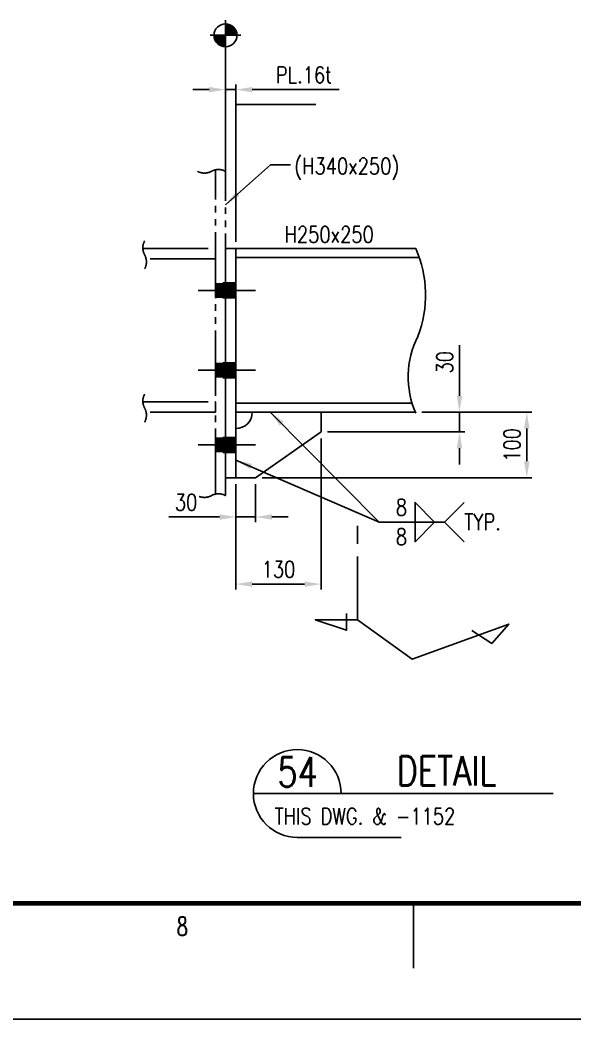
# Model space of a CAD drawing. Header units: millimetres. Extents: x 0 to 134087, y -49114 to 20834.
# Drawn here: x 49991 to 52955, y 0 to 5340 of the extents above; entities that cross this region are included whole.
import ezdxf
from ezdxf.enums import TextEntityAlignment as Align

# ---------------------------------------------------------------- set-up
doc = ezdxf.new("R2010")
doc.units = ezdxf.units.MM
doc.header["$LTSCALE"] = 35
for name, pattern in [('JNK-CENTER', [34, 30, -1.5, 1, -1.5]), ('JNK-HIDDEN', [3, 2, -1]), ('JNK-PHANTOM', [15, 10, -1, 1, -1, 1, -1])]:
    doc.linetypes.add(name, pattern=pattern)
for name, color, linetype in [('CEN-R', 1, 'JNK-CENTER'), ('CON-C', 4, 'Continuous'), ('CON-G', 3, 'Continuous'), ('CON-W', 7, 'Continuous'), ('CON-Y', 2, 'Continuous'), ('Dim-W', 7, 'Continuous'), ('HID-Y', 2, 'JNK-HIDDEN'), ('PHA-M', 6, 'JNK-PHANTOM'), ('STL-OBJT', 7, 'Continuous'), ('TXT-Y', 2, 'Continuous')]:
    doc.layers.add(name, color=color, linetype=linetype)
doc.styles.add('ROMANS', font='ROMANS.shx', dxfattribs={"width": 0.8})
doc.styles.add('SIMPLEX', font='simplex.shx', dxfattribs={"width": 0.8})
doc.dimstyles.new('DIM35', dxfattribs={"dimscale": 35, "dimtxt": 2.5, "dimasz": 2.5, "dimexe": 0.8, "dimexo": 1, "dimgap": 1, "dimtad": 1, "dimdec": 1, "dimdsep": 46, "dimtxsty": 'SIMPLEX', "dimcen": 0, "dimclrd": 7, "dimclre": 7, "dimclrt": 2, "dimadec": 1, "dimazin": 2, "dimtfac": 1, "dimtdec": 1, "dimtix": 1, "dimtmove": 2, "dimatfit": 2, "dimfxl": 1, "dimtfill": 1, "dimarcsym": 1})
doc.dimstyles.new('DIM35_15', dxfattribs={"dimscale": 35, "dimtxt": 2.5, "dimasz": 2.5, "dimexe": 1, "dimexo": 1, "dimgap": 1, "dimtad": 1, "dimdec": 0, "dimlfac": 0.428571, "dimdsep": 46, "dimtxsty": 'SIMPLEX', "dimcen": 0, "dimclrd": 256, "dimclre": 256, "dimclrt": 2, "dimadec": 1, "dimazin": 2, "dimtfac": 1, "dimtdec": 0, "dimtix": 1, "dimtmove": 2, "dimatfit": 2, "dimfxl": 1, "dimarcsym": 1})
doc.dimstyles.new('DIM35x3.5', dxfattribs={"dimscale": 35, "dimtxt": 2.5, "dimasz": 2.5, "dimexe": 0.8, "dimexo": 1, "dimgap": 1, "dimtad": 1, "dimdec": 0, "dimlfac": 0.285714, "dimdsep": 46, "dimtxsty": 'SIMPLEX', "dimcen": 0, "dimclrd": 7, "dimclre": 7, "dimclrt": 2, "dimadec": 1, "dimazin": 2, "dimtfac": 1, "dimtdec": 0, "dimtix": 1, "dimtmove": 0, "dimatfit": 2, "dimfxl": 1, "dimtfill": 1, "dimarcsym": 1})

# ---------------------------------------------------------------- blocks, each defined once
blk = doc.blocks.new('FS-MARK')
h = blk.add_hatch(color=256)
edge = h.paths.add_edge_path()
edge.add_arc((0, 0), 1.75, 90, 180)
edge.add_line((-1.75, 0), (0, 0))
edge.add_line((0, 0), (0, 1.75))
h = blk.add_hatch(color=256)
edge = h.paths.add_edge_path()
edge.add_line((0, 0), (0, -1.75))
edge.add_arc((0, 0), 1.75, 270, 360)
edge.add_line((1.75, 0), (0, 0))
for p, q in [((0, 2.33), (0, -2.33)), ((2.33, 0), (-2.33, 0))]:
    blk.add_line(p, q)
blk.add_circle((0, 0), 1.75)
at = {"layer": 'CON-Y', "style": 'SIMPLEX', "width": 0.8}
blk.add_attdef('F.S.', (3.19, 1), '', height=2.5, dxfattribs=at)
blk = doc.blocks.new('*D450')
at = {"color": 7, "linetype": 'ByBlock', "lineweight": -2, "transparency": 16777216}
for p, q in [((51003, 4967.2), (50915.5, 4967.2)), ((51090.5, 4565.8), (51090.5, 4995.2)), ((51090.5, 4967.2), (51146.5, 4967.2)), ((51146.5, 4153.3), (51146.5, 4995.2)), ((51234, 4967.2), (51698.1, 4967.2))]:
    blk.add_line(p, q, dxfattribs=at)
at = {"color": 7, "transparency": 16777216}
for points in [[(51003, 4981.7), (51003, 4952.6), (51090.5, 4967.2)], [(51234, 4981.7), (51234, 4952.6), (51146.5, 4967.2)]]:
    blk.add_solid(points, dxfattribs=at)
at = {"layer": 'DEFPOINTS', "color": 0, "transparency": 16777216}
for p in [(51146.5, 4967.2), (51090.5, 4530.8), (51146.5, 4118.3)]:
    blk.add_point(p, dxfattribs=at)
at = {"color": 2, "transparency": 16777216, "insert": (51509.8, 5045.9), "char_height": 87.5, "attachment_point": 5, "style": 'SIMPLEX', "bg_fill": 3, "box_fill_scale": 1.1, "bg_fill_color": 256, "bg_fill_true_color": 13158600, "bg_fill_transparency": 0}
blk.add_mtext('PL.16t', dxfattribs=at)
blk = doc.blocks.new('SECMARK4')
at = {"layer": 'CON-C'}
blk.add_line((0, 0), (-2.72, 0), dxfattribs=at)
blk.add_lwpolyline([(-4.67, 0), (-14.32, 0), (-14.32, -6.45), (-15.93, -1.66), (-13.39, -1.66)], dxfattribs=at)
at = {"layer": 'CON-C', "style": 'SIMPLEX', "width": 0.8}
blk.add_attdef('TAG', text='', height=3.5, dxfattribs=at).set_placement((-7.82, -4.86), align=Align.CENTER)
blk = doc.blocks.new('*D452')
at = {"color": 7, "linetype": 'ByBlock', "lineweight": -2, "transparency": 16777216}
for p, q in [((51601.5, 3103.3), (51601.5, 2296.4)), ((51146.5, 2858.3), (51146.5, 2296.4)), ((51234, 2324.4), (51514, 2324.4))]:
    blk.add_line(p, q, dxfattribs=at)
at = {"color": 7, "transparency": 16777216}
for points in [[(51234, 2339), (51234, 2309.8), (51146.5, 2324.4)], [(51514, 2339), (51514, 2309.8), (51601.5, 2324.4)]]:
    blk.add_solid(points, dxfattribs=at)
at = {"layer": 'DEFPOINTS', "color": 0, "transparency": 16777216}
for p in [(51601.5, 3138.3), (51146.5, 2893.3), (51601.5, 2324.4)]:
    blk.add_point(p, dxfattribs=at)
at = {"color": 2, "transparency": 16777216, "insert": (51374, 2403.2), "char_height": 87.5, "attachment_point": 5, "style": 'SIMPLEX', "bg_fill": 3, "box_fill_scale": 1.1, "bg_fill_color": 256, "bg_fill_true_color": 13158600, "bg_fill_transparency": 0}
blk.add_mtext('130', dxfattribs=at)
blk = doc.blocks.new('*D453')
at = {"color": 7, "linetype": 'ByBlock', "lineweight": -2, "transparency": 16777216}
for p, q in [((51251.5, 2858.3), (51251.5, 2655.2)), ((51146.5, 2823.3), (51146.5, 2655.2)), ((51059, 2683.2), (50788.1, 2683.2)), ((51251.5, 2683.2), (51146.5, 2683.2)), ((51339, 2683.2), (51426.5, 2683.2))]:
    blk.add_line(p, q, dxfattribs=at)
at = {"color": 7, "transparency": 16777216}
for points in [[(51059, 2697.7), (51059, 2668.6), (51146.5, 2683.2)], [(51339, 2697.7), (51339, 2668.6), (51251.5, 2683.2)]]:
    blk.add_solid(points, dxfattribs=at)
at = {"layer": 'DEFPOINTS', "color": 0, "transparency": 16777216}
for p in [(51251.5, 2893.3), (51146.5, 2858.3), (51146.5, 2683.2)]:
    blk.add_point(p, dxfattribs=at)
at = {"color": 2, "transparency": 16777216, "insert": (50879.8, 2761.9), "char_height": 87.5, "attachment_point": 5, "style": 'SIMPLEX', "bg_fill": 3, "box_fill_scale": 1.1, "bg_fill_color": 256, "bg_fill_true_color": 13158600, "bg_fill_transparency": 0}
blk.add_mtext('30', dxfattribs=at)
blk = doc.blocks.new('*D454')
at = {"color": 7, "linetype": 'ByBlock', "lineweight": -2, "transparency": 16777216}
for p, q in [((52141.2, 3243.3), (52729.9, 3243.3)), ((52701.9, 3155.8), (52701.9, 2980.8)), ((51286.5, 2893.3), (52729.9, 2893.3))]:
    blk.add_line(p, q, dxfattribs=at)
at = {"color": 7, "transparency": 16777216}
for points in [[(52687.3, 3155.8), (52716.4, 3155.8), (52701.9, 3243.3)], [(52687.3, 2980.8), (52716.4, 2980.8), (52701.9, 2893.3)]]:
    blk.add_solid(points, dxfattribs=at)
at = {"layer": 'DEFPOINTS', "color": 0, "transparency": 16777216}
for p in [(52106.2, 3243.3), (51251.5, 2893.3), (52701.9, 2893.3)]:
    blk.add_point(p, dxfattribs=at)
at = {"color": 2, "transparency": 16777216, "insert": (52623.1, 3068.3), "char_height": 87.5, "attachment_point": 5, "rotation": 90, "style": 'SIMPLEX', "bg_fill": 3, "box_fill_scale": 1.1, "bg_fill_color": 256, "bg_fill_true_color": 13158600, "bg_fill_transparency": 0}
blk.add_mtext('100', dxfattribs=at)
blk = doc.blocks.new('*D455')
at = {"color": 7, "linetype": 'ByBlock', "lineweight": -2, "transparency": 16777216}
for p, q in [((52342.1, 3330.8), (52342.1, 3601.6)), ((52141.2, 3243.3), (52370.1, 3243.3)), ((52342.1, 3138.3), (52342.1, 3243.3)), ((51636.5, 3138.3), (52370.1, 3138.3)), ((52342.1, 3050.8), (52342.1, 2963.3))]:
    blk.add_line(p, q, dxfattribs=at)
at = {"color": 7, "transparency": 16777216}
for points in [[(52327.5, 3330.8), (52356.7, 3330.8), (52342.1, 3243.3)], [(52327.5, 3050.8), (52356.7, 3050.8), (52342.1, 3138.3)]]:
    blk.add_solid(points, dxfattribs=at)
at = {"layer": 'DEFPOINTS', "color": 0, "transparency": 16777216}
for p in [(52106.2, 3243.3), (51601.5, 3138.3), (52342.1, 3138.3)]:
    blk.add_point(p, dxfattribs=at)
at = {"color": 2, "transparency": 16777216, "insert": (52263.4, 3510), "char_height": 87.5, "attachment_point": 5, "rotation": 90, "style": 'SIMPLEX', "bg_fill": 3, "box_fill_scale": 1.1, "bg_fill_color": 256, "bg_fill_true_color": 13158600, "bg_fill_transparency": 0}
blk.add_mtext('30', dxfattribs=at)
blk = doc.blocks.new('SECTITLE')
at = {"layer": 'CON-G'}
for p, q in [((-1.7, 0), (44.1, 0)), ((5, -6.7), (20.86, -6.7))]:
    blk.add_line(p, q, dxfattribs=at)
blk.add_arc((5, 0), 6.7, 0, 270, dxfattribs=at)
at = {"layer": 'CON-C', "style": 'SIMPLEX', "width": 0.8}
for tag, p in [('A', (5.06, 1.04)), ('ELEVATION', (27.83, 1.22))]:
    blk.add_attdef(tag, text='', height=4.5, dxfattribs=at).set_placement(p, align=Align.CENTER)
at = {"layer": 'CON-Y', "style": 'SIMPLEX', "width": 0.8}
blk.add_attdef('SCALE', text='', height=2.5, dxfattribs=at).set_placement((44.9, -3.72), align=Align.RIGHT)
blk.add_attdef('H0000-0000', (1.54, -4.72), '', height=2.5, dxfattribs=at)

msp = doc.modelspace()

# ---------------------------------------------------------------- linework, layer by layer
at = {"color": 7}
for p, q in [((52097.006, 618.9025), (52097.006, 272.3171)), ((60736.8841, 0), (31301.8841, 0))]:
    msp.add_line(p, q, dxfattribs=at)
for points in [[(52104.1728, 2656.0918), (52104.1728, 2761.0918), (52209.1728, 2656.0918)], [(52104.1728, 2656.0918), (52104.1728, 2551.0918), (52209.1728, 2656.0918)]]:
    msp.add_lwpolyline(points)
at = {"color": 7, "const_width": 24.7561}
msp.add_lwpolyline([(32292.128, 618.9025), (60130.3597, 618.9025)], dxfattribs=at)
at = {"layer": 'CEN-R'}
for p, q in [((51251.8006, 3894.2938), (50944.1257, 3894.2938)), ((51251.8006, 3467.2938), (50944.1257, 3467.2938)), ((51251.8006, 3068.2938), (50944.1257, 3068.2938))]:
    msp.add_line(p, q, dxfattribs=at)
at = {"layer": 'CON-C'}
msp.add_lwpolyline([(51796.3884, 2134.1542), (52088.457, 1922.8885), (52088.457, 1922.8885), (52605.24, 2110.9821), (52514.9877, 2007.4213), (52408.538, 2076.588)], dxfattribs=at)
at = {"layer": 'CON-G'}
for p, q in [((51146.4706, 4118.2938), (52108.5151, 4118.2938)), ((51146.4706, 4069.2938), (52127.6763, 4069.2938)), ((51146.4706, 3292.2938), (52088.3243, 3292.2938)), ((51146.4706, 3243.2938), (52106.1646, 3243.2938)), ((51601.4706, 3243.2938), (51601.4706, 3138.2938)), ((51601.4706, 3138.2938), (51251.4706, 2893.2938)), ((51146.4706, 2893.2938), (51251.4706, 2893.2938))]:
    msp.add_line(p, q, dxfattribs=at)
msp.add_lwpolyline([(51090.4706, 4118.2938), (51146.4706, 4118.2938), (51146.4706, 2893.2938), (51090.4706, 2893.2938)], close=True, dxfattribs=at)
msp.add_arc((51146.4706, 3243.2938), 87.5, 270, 0, dxfattribs=at)
at = {"layer": 'CON-W'}
for p, q in [((51090.4706, 5176.2278), (51090.4706, 4530.7711)), ((52262.1397, 2656.0918), (51912.1397, 2656.0918))]:
    msp.add_line(p, q, dxfattribs=at)
msp.add_lwpolyline([(52367.1397, 2761.0918), (52262.1397, 2656.0918), (52367.1397, 2551.0918)], dxfattribs=at)
at = {"layer": 'Dim-W', "const_width": 80.5}
for points in [[(51146.4706, 3894.2938), (51037.9706, 3894.2938)], [(51146.4706, 3467.2938), (51037.9706, 3467.2938)], [(51146.4706, 3068.2938), (51037.9706, 3068.2938)]]:
    msp.add_lwpolyline(points, dxfattribs=at)
at = {"layer": 'HID-Y'}
for p, q in [((51146.4706, 3934.5438), (51037.9706, 3934.5438)), ((51146.4706, 3854.0438), (51037.9706, 3854.0438)), ((51146.4706, 3507.5438), (51037.9706, 3507.5438)), ((51146.4706, 3427.0438), (51037.9706, 3427.0438)), ((51146.4706, 3108.5438), (51037.9706, 3108.5438)), ((51146.4706, 3028.0438), (51037.9706, 3028.0438))]:
    msp.add_line(p, q, dxfattribs=at)
at = {"layer": 'PHA-M'}
for p, q in [((51037.9706, 2805.6619), (51037.9706, 4538.8389)), ((51090.4706, 2797.5941), (51090.4706, 4530.7711))]:
    msp.add_line(p, q, dxfattribs=at)
for points in [[(50940.4706, 4530.7711, 0.253622528), (51015.4706, 4530.7711, -0.253622528), (51090.4706, 4530.7711)], [(50658.1316, 4159.1868, 0.253622528), (50658.1316, 4084.1868, -0.253622528), (50658.1316, 4009.1868)], [(50658.1316, 3340.1868, 0.253622528), (50658.1316, 3265.1868, -0.253622528), (50658.1316, 3190.1868)], [(50940.4706, 2797.5941, 0.253622528), (51015.4706, 2797.5941, -0.253622528), (51090.4706, 2797.5941)]]:
    msp.add_lwpolyline(points, format="xyb", dxfattribs=at)
for points in [[(50648.694, 4118.2938), (51037.9706, 4118.2938), (51037.9706, 4062.2938), (50666.0791, 4062.2938)], [(50648.694, 3299.2938), (51037.9706, 3299.2938), (51037.9706, 3243.2938), (50666.0791, 3243.2938)]]:
    msp.add_lwpolyline(points, dxfattribs=at)
at = {"layer": 'PHA-M', "linetype": 'ByBlock'}
msp.add_lwpolyline([(52108.5151, 3237.8803, -0.224731575), (52119.3435, 3648.7429, 0.198847876), (52108.5151, 4118.2938)], format="xyb", dxfattribs=at)

# ---------------------------------------------------------------- block references
at = {"layer": 'CON-W', "xscale": -35, "yscale": 35, "zscale": 35}
msp.add_blockref('FS-MARK', (51090.4706, 5257.8944), dxfattribs=at)
at = {"layer": 'CON-W', "xscale": -35, "yscale": 35, "zscale": 35, "rotation": 270}
msp.add_blockref('SECMARK4', (51796.3884, 2635.2375), dxfattribs=at)
at = {"layer": 'Dim-W', "xscale": 35, "yscale": 35, "zscale": 35}
msp.add_blockref('SECTITLE', (51299.5356, 1205.2127), dxfattribs=at).add_auto_attribs({'H0000-0000': 'THIS DWG. & -1152', 'A': '54', 'ELEVATION': 'DETAIL'})

# ---------------------------------------------------------------- texts
at = {"color": 7, "style": 'ROMANS', "width": 0.7}
msp.add_text('8', height=99.0244, dxfattribs=at).set_placement((50859.2012, 495.122), align=Align.MIDDLE)
at = {"layer": 'CON-W', "color": 2, "style": 'SIMPLEX', "width": 0.8}
for p in [(52001.5272, 2691.0918), (52001.5272, 2533.5918)]:
    msp.add_text('8', height=87.5, dxfattribs=at).set_placement(p)
at = {"layer": 'CON-Y', "style": 'SIMPLEX', "width": 0.8}
msp.add_text('H250x250', height=87.5, dxfattribs=at).set_placement((51406.8936, 4149.5179))
at = {"layer": 'TXT-Y', "style": 'SIMPLEX', "width": 0.8}
msp.add_text('(H340x250)', height=87.5, dxfattribs=at).set_placement((51458.9207, 4514.9103))
msp.add_text('TYP.', height=87.5, dxfattribs=at).set_placement((52368.1451, 2656.7918), align=Align.MIDDLE_LEFT)

# ---------------------------------------------------------------- leaders
at = {"layer": 'STL-OBJT'}
msp.add_leader([(51090.4706, 4351.8649), (51330.9681, 4565.5447), (51437.5842, 4565.5447)], dimstyle='DIM35', dxfattribs=at)

# ---------------------------------------------------------------- next in the draw order: dimensions: what is measured, and where the dimension line sits
dim = msp.add_linear_dim(base=(51146.4706, 4967.1626), p1=(51090.4706, 4530.7711), p2=(51146.4706, 4118.2938), angle=180, text='PL.<>t', dimstyle='DIM35x3.5')
dim.commit()
dim.dimension.update_dxf_attribs({"geometry": '*D450', "text_midpoint": (51509.804, 4967.1626), "dimtype": 160})
dim = msp.add_linear_dim(base=(51601.4706, 2324.4004), p1=(51146.4706, 2893.2938), p2=(51601.4706, 3138.2938), angle=180, dimstyle='DIM35x3.5')
dim.commit()
dim.dimension.update_dxf_attribs({"geometry": '*D452', "text_midpoint": (51373.9706, 2403.1504)})

# ---------------------------------------------------------------- next in the draw order: linework, layer by layer
msp.add_line((51146.4706, 4888.4126), (51574.4364, 4888.4126))

# ---------------------------------------------------------------- next in the draw order: dimensions: what is measured, and where the dimension line sits
dim = msp.add_linear_dim(base=(51146.4706, 2683.1504), p1=(51251.4706, 2893.2938), p2=(51146.4706, 2858.2938), angle=180, dimstyle='DIM35x3.5')
dim.commit()
dim.dimension.update_dxf_attribs({"geometry": '*D453', "text_midpoint": (50879.804, 2683.1504), "dimtype": 160})

# ---------------------------------------------------------------- next in the draw order: dimensions: what is measured, and where the dimension line sits
dim = msp.add_linear_dim(base=(52701.8641, 2893.2938), p1=(52106.1646, 3243.2938), p2=(51251.4706, 2893.2938), angle=90, dimstyle='DIM35x3.5')
dim.commit()
dim.dimension.update_dxf_attribs({"geometry": '*D454', "text_midpoint": (52623.1141, 3068.2938)})

# ---------------------------------------------------------------- next in the draw order: dimensions: what is measured, and where the dimension line sits
dim = msp.add_linear_dim(base=(52342.1158, 3138.2938), p1=(52106.1646, 3243.2938), p2=(51601.4706, 3138.2938), angle=90, dimstyle='DIM35x3.5')
dim.commit()
dim.dimension.update_dxf_attribs({"geometry": '*D455', "text_midpoint": (52342.1158, 3509.9604), "dimtype": 160})

# ---------------------------------------------------------------- next in the draw order: leaders
at = {"layer": 'CON-W'}
for points in [[(51330.1089, 3243.2938), (51912.1397, 2656.0918)], [(51146.4706, 2987.7608), (51912.1397, 2656.0918)]]:
    msp.add_leader(points, dimstyle='DIM35_15', override={"dimgap": 1, "dimtad": 0}, dxfattribs=at)

doc.saveas('drawing.dxf')
